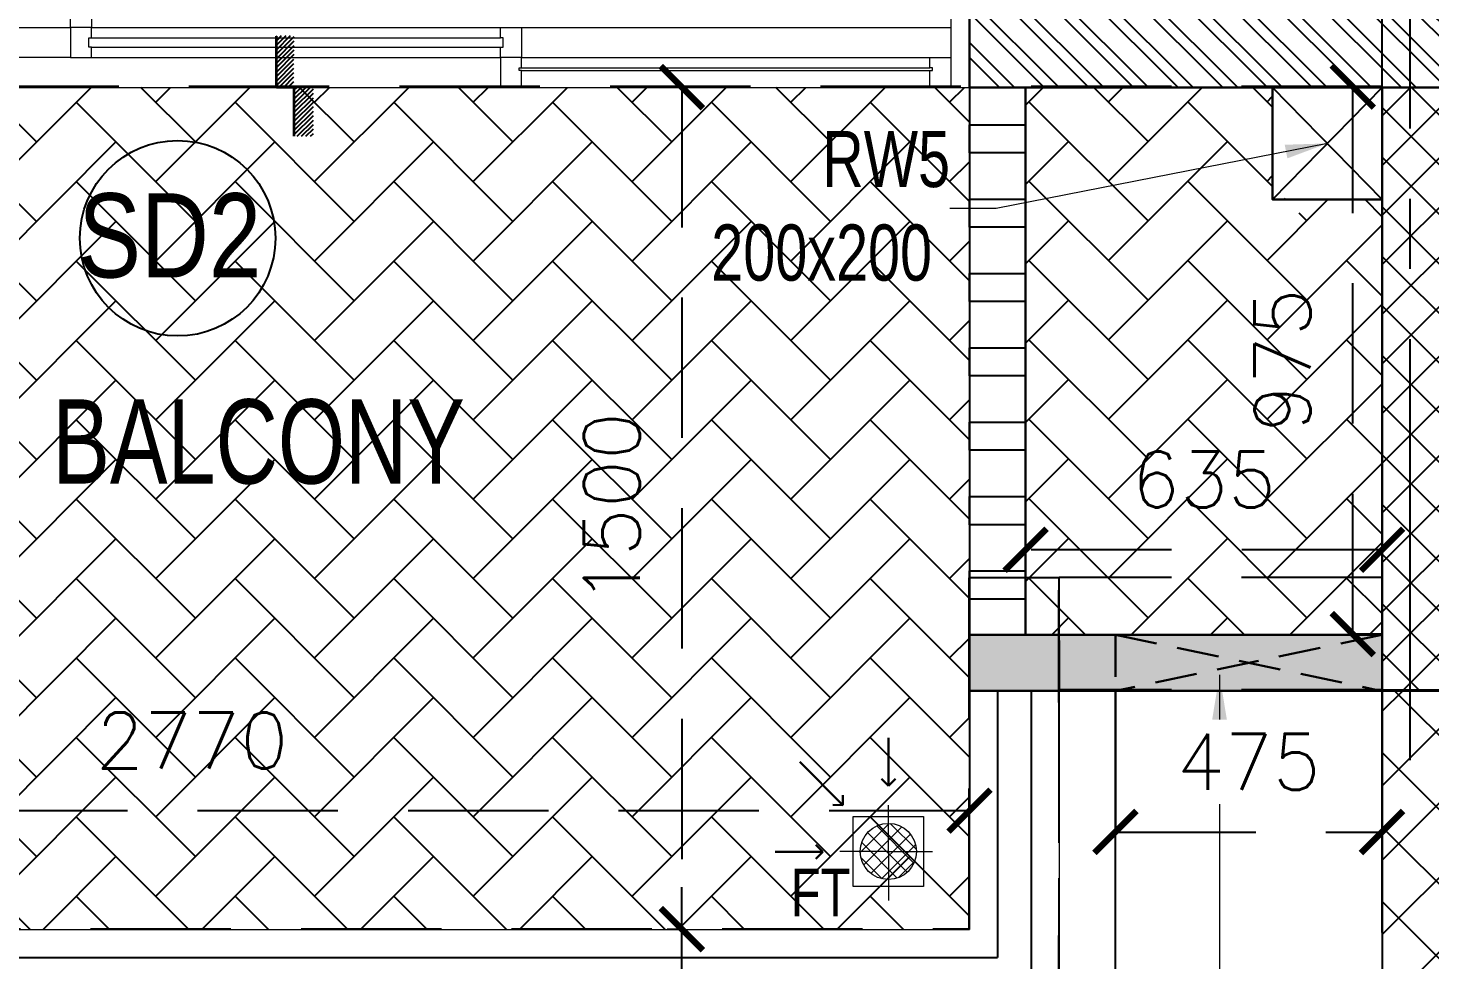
# Model space of a CAD drawing. Header units: millimetres. Extents: x 1167879 to 1231451, y -5731814 to -5645217.
# Drawn here: x 1207440 to 1209938, y -5729164 to -5727504 of the extents above; entities that cross this region are included whole.
import ezdxf
from ezdxf.enums import TextEntityAlignment as Align

# ---------------------------------------------------------------- set-up
doc = ezdxf.new("R2010")
doc.units = ezdxf.units.MM
doc.header["$LTSCALE"] = 1000
doc.header["$MEASUREMENT"] = 0
for name, pattern in [('2BHK-A - FRONT$0$AUDIT_D_120904163729-0', [0]), ('2BHK-A - FRONT$0$HIDDEN', [0.375, 0.25, -0.125]), ('AUDIT_D_120904163729-0', [0]), ('T8(T9 IS SIMILAR) - DIMENSION & TEXTING$0$AUDIT_D_120904163729-0', [0]), ('T8(T9 IS SIMILAR) - DIMENSION & TEXTING$0$HIDDEN', [0.375, 0.25, -0.125]), ('T8(T9 IS SIMILAR) - TYPICAL FLOOR ELEVATION$0$AUDIT_D_120904163729-0', [0]), ('T8(T9 IS SIMILAR)$0$$0$HIDDEN', [0.375, 0.25, -0.125]), ('T8(T9 IS SIMILAR)$0$HIDDEN', [0.375, 0.25, -0.125]), ('T8_REFUGE COLUMNS$0$CENTER2', [1.125, 0.75, -0.125, 0.125, -0.125])]:
    doc.linetypes.add(name, pattern=pattern)
doc.layers.get('0').update_dxf_attribs({"linetype": 'AUDIT_D_120904163729-0'})
for name, color, linetype, lineweight in [('2BHK-A - FRONT$0$$0$a-TOI-fixtures', 251, 'Continuous', 0), ('2BHK-A - FRONT$0$a-TOI-fixtures', 251, 'Continuous', 0), ('2BHK-A - FRONT$0$A-WALL- 160', 6, 'Continuous', 30), ('2BHK-A - FRONT$0$Ele', 8, 'Continuous', 15), ('2BHK-A - FRONT$0$Window', 4, 'Continuous', 20), ('T8(T9 IS SIMILAR) - DIMENSION & TEXTING$0$a-Text', 4, 'Continuous', 0), ('T8(T9 IS SIMILAR) - DIMENSION & TEXTING$0$R0-18-10-2014-T1-1st Podium Floor Plan$0$Text', 2, 'Continuous', 0), ('T8(T9 IS SIMILAR)$0$D&W', 8, 'Continuous', 25)]:
    doc.layers.add(name, color=color, linetype=linetype, lineweight=lineweight)
for name, color, linetype in [('2BHK-A - FRONT$0$A-DECK SUNK 125', 8, 'Continuous'), ('2BHK-A - FRONT$0$A-Elev Feature-Chajja', 13, 'Continuous'), ('2BHK-A - FRONT$0$A-HATCH -160', 251, '2BHK-A - FRONT$0$AUDIT_D_120904163729-0'), ('2BHK-A - FRONT$0$a-tile drop', 3, 'Continuous'), ('2BHK-A - FRONT$0$APT PLANS-typ$0$TILEDROP', 3, 'Continuous'), ('2BHK-A - FRONT$0$CUT-OUT', 49, 'Continuous'), ('2BHK-A - FRONT$0$ELE 1', 1, 'Continuous'), ('T8(T9 IS SIMILAR) - DIMENSION & TEXTING$0$A-DIMENSIONS', 2, 'T8(T9 IS SIMILAR) - DIMENSION & TEXTING$0$HIDDEN'), ('T8(T9 IS SIMILAR) - DIMENSION & TEXTING$0$A-RWS NOS.', 1, 'T8(T9 IS SIMILAR) - DIMENSION & TEXTING$0$AUDIT_D_120904163729-0'), ('T8(T9 IS SIMILAR) - DIMENSION & TEXTING$0$a-window-no', 125, 'Continuous'), ('T8(T9 IS SIMILAR) - TYPICAL FLOOR ELEVATION$0$A-WALL HATCH', 252, 'T8(T9 IS SIMILAR) - TYPICAL FLOOR ELEVATION$0$AUDIT_D_120904163729-0'), ('T8(T9 IS SIMILAR) - TYPICAL FLOOR ELEVATION$0$A-WALL-FEATURES', 6, 'T8(T9 IS SIMILAR) - TYPICAL FLOOR ELEVATION$0$AUDIT_D_120904163729-0'), ('T8(T9 IS SIMILAR)$0$$6$a-beam 2', 50, 'Continuous'), ('T8(T9 IS SIMILAR)$0$S-BEAM', 20, 'T8(T9 IS SIMILAR)$0$$0$HIDDEN'), ('T8_REFUGE COLUMNS$0$A-CENTERLINE', 193, 'T8_REFUGE COLUMNS$0$CENTER2'), ('T8_TYPICAL COLUMNS$0$A-RCC COLS', 3, 'Continuous')]:
    doc.layers.add(name, color=color, linetype=linetype)
doc.styles.add('2BHK-A - FRONT$0$Romans 1', font='romans.shx', dxfattribs={"height": 100})
doc.styles.add('T8(T9 IS SIMILAR) - DIMENSION & TEXTING$0$ARIAL ARROW', font='swisscl.ttf')
doc.styles.add('T8(T9 IS SIMILAR) - DIMENSION & TEXTING$0$LODHA STANDERD', font='sanss___.ttf')
doc.styles.add('T8(T9 IS SIMILAR) - DIMENSION & TEXTING$0$Romans 1', font='romans.shx', dxfattribs={"height": 100})
doc.styles.add('T8(T9 IS SIMILAR) - DIMENSION & TEXTING$0$Tahoma', font='tahoma.ttf')
doc.dimstyles.new('2BHK-A - FRONT$0$ALPINE S', dxfattribs={"dimscale": 0, "dimtxt": 100, "dimasz": 75, "dimexe": 0, "dimexo": 0, "dimgap": 75, "dimtad": 1, "dimdec": 0, "dimzin": 0, "dimdsep": 46, "dimtxsty": '2BHK-A - FRONT$0$Romans 1', "dimblk": '2BHK-A - FRONT$0$_ArchTick', "dimcen": 0.09, "dimclrd": 256, "dimclre": 256, "dimclrt": 7, "dimadec": 0, "dimazin": 0, "dimtfac": 1, "dimtdec": 0, "dimtofl": 0, "dimtmove": 1, "dimatfit": 0, "dimldrblk": '2BHK-A - FRONT$0$_Open90', "dimfxl": 1, "dimtolj": 1, "dimtzin": 0, "dimarcsym": 0})
doc.dimstyles.new('T8(T9 IS SIMILAR) - DIMENSION & TEXTING$0$ALPINE S', dxfattribs={"dimscale": 0, "dimtxt": 100, "dimasz": 75, "dimexe": 0, "dimexo": 0, "dimgap": 75, "dimtad": 1, "dimdec": 0, "dimzin": 0, "dimdsep": 46, "dimtxsty": 'T8(T9 IS SIMILAR) - DIMENSION & TEXTING$0$Romans 1', "dimblk": 'T8(T9 IS SIMILAR) - DIMENSION & TEXTING$0$_ArchTick', "dimcen": 0.09, "dimclrd": 256, "dimclre": 256, "dimclrt": 7, "dimadec": 0, "dimazin": 0, "dimtfac": 1, "dimtdec": 0, "dimtofl": 0, "dimtmove": 1, "dimatfit": 0, "dimldrblk": 'T8(T9 IS SIMILAR) - DIMENSION & TEXTING$0$_Open90', "dimfxl": 1, "dimtolj": 1, "dimtzin": 0, "dimarcsym": 0})
doc.dimstyles.new('T8(T9 IS SIMILAR) - DIMENSION & TEXTING$0$SAMATA STD', dxfattribs={"dimtxt": 100, "dimasz": 50, "dimexe": 50, "dimexo": 50, "dimgap": 10, "dimtad": 0, "dimdec": 0, "dimrnd": 5, "dimzin": 0, "dimdsep": 46, "dimtxsty": 'T8(T9 IS SIMILAR) - DIMENSION & TEXTING$0$Tahoma', "dimblk": 'T8(T9 IS SIMILAR) - DIMENSION & TEXTING$0$_Origin2', "dimcen": -50, "dimdle": 50, "dimclrd": 7, "dimclre": 7, "dimclrt": 7, "dimadec": 0, "dimazin": 0, "dimtfac": 1, "dimtdec": 0, "dimtmove": 1, "dimatfit": 3, "dimfxl": 150, "dimtfill": 1, "dimtolj": 1, "dimtzin": 0, "dimlwd": -1, "dimlwe": -1, "dimarcsym": 0})

# ---------------------------------------------------------------- blocks, each defined once
blk = doc.blocks.new('T8(T9 IS SIMILAR) - DIMENSION & TEXTING$0$WINDOW TAG')
at = {"layer": 'T8(T9 IS SIMILAR) - DIMENSION & TEXTING$0$a-window-no'}
blk.add_circle((0, 0), 174.1, dxfattribs=at)
at = {"layer": 'T8(T9 IS SIMILAR) - DIMENSION & TEXTING$0$a-window-no', "style": 'T8(T9 IS SIMILAR) - DIMENSION & TEXTING$0$LODHA STANDERD'}
blk.add_attdef('WINDOW', text='', height=150, dxfattribs=at).set_placement((11.3, 2.8), align=Align.MIDDLE_CENTER)
blk = doc.blocks.new('T8(T9 IS SIMILAR) - DIMENSION & TEXTING$0$_ArchTick')
at = {"color": 0, "linetype": 'ByBlock', "const_width": 0.15}
blk.add_lwpolyline([(-0.5, -0.5), (0.5, 0.5)], dxfattribs=at)
blk = doc.blocks.new('*D476')
at = {"layer": 'T8(T9 IS SIMILAR) - DIMENSION & TEXTING$0$A-DIMENSIONS', "linetype": 'T8(T9 IS SIMILAR) - DIMENSION & TEXTING$0$HIDDEN', "lineweight": -2, "transparency": 16777216}
for p, q in [((1209217.3, -5728524), (1209217.3, -5728433.7)), ((1209852.3, -5728524), (1209852.3, -5728433.7))]:
    blk.add_line(p, q, dxfattribs=at)
at = {"layer": 'T8(T9 IS SIMILAR) - DIMENSION & TEXTING$0$A-DIMENSIONS', "lineweight": -2, "transparency": 16777216}
blk.add_line((1209852.3, -5728433.7), (1209217.3, -5728433.7), dxfattribs=at)
at = {"layer": 'T8(T9 IS SIMILAR) - DIMENSION & TEXTING$0$A-DIMENSIONS', "linetype": 'ByBlock', "lineweight": -2, "transparency": 16777216, "xscale": 75, "yscale": 75, "zscale": 75, "rotation": 180}
blk.add_blockref('T8(T9 IS SIMILAR) - DIMENSION & TEXTING$0$_ArchTick', (1209217.3, -5728433.7), dxfattribs=at)
at = {"layer": 'T8(T9 IS SIMILAR) - DIMENSION & TEXTING$0$A-DIMENSIONS', "linetype": 'ByBlock', "lineweight": -2, "transparency": 16777216, "xscale": 75, "yscale": 75, "zscale": 75}
blk.add_blockref('T8(T9 IS SIMILAR) - DIMENSION & TEXTING$0$_ArchTick', (1209852.3, -5728433.7), dxfattribs=at)
at = {"layer": 'T8(T9 IS SIMILAR) - DIMENSION & TEXTING$0$A-DIMENSIONS', "color": 7, "linetype": 'ByBlock', "transparency": 16777216, "insert": (1209534.8, -5728308.7), "char_height": 100, "attachment_point": 5, "style": 'T8(T9 IS SIMILAR) - DIMENSION & TEXTING$0$Romans 1'}
blk.add_mtext('\\A1;635', dxfattribs=at)
blk = doc.blocks.new('T8(T9 IS SIMILAR) - DIMENSION & TEXTING$0$_Open90')
at = {"color": 0, "linetype": 'ByBlock', "lineweight": -2}
for p, q in [((-0.5, 0.5), (0, 0)), ((0, 0), (-1, 0)), ((0, 0), (-0.5, -0.5))]:
    blk.add_line(p, q, dxfattribs=at)
blk = doc.blocks.new('*D477')
at = {"layer": 'T8(T9 IS SIMILAR) - DIMENSION & TEXTING$0$A-DIMENSIONS', "linetype": 'T8(T9 IS SIMILAR) - DIMENSION & TEXTING$0$HIDDEN', "lineweight": -2, "transparency": 16777216}
for p, q in [((1209852.3, -5727608.6), (1209800, -5727608.6)), ((1209852.3, -5728584), (1209800, -5728584))]:
    blk.add_line(p, q, dxfattribs=at)
at = {"layer": 'T8(T9 IS SIMILAR) - DIMENSION & TEXTING$0$A-DIMENSIONS', "lineweight": -2, "transparency": 16777216}
blk.add_line((1209800, -5728584), (1209800, -5727608.6), dxfattribs=at)
at = {"layer": 'T8(T9 IS SIMILAR) - DIMENSION & TEXTING$0$A-DIMENSIONS', "linetype": 'ByBlock', "lineweight": -2, "transparency": 16777216, "xscale": 75, "yscale": 75, "zscale": 75}
for p, rotation in [((1209800, -5727608.6), 90), ((1209800, -5728584), 270)]:
    blk.add_blockref('T8(T9 IS SIMILAR) - DIMENSION & TEXTING$0$_ArchTick', p, dxfattribs=dict(at, rotation=rotation))
at = {"layer": 'T8(T9 IS SIMILAR) - DIMENSION & TEXTING$0$A-DIMENSIONS', "color": 7, "linetype": 'ByBlock', "transparency": 16777216, "insert": (1209675, -5728096.3), "char_height": 100, "attachment_point": 5, "rotation": 90, "style": 'T8(T9 IS SIMILAR) - DIMENSION & TEXTING$0$Romans 1'}
blk.add_mtext('\\A1;975', dxfattribs=at)
blk = doc.blocks.new('*D478')
at = {"layer": 'T8(T9 IS SIMILAR) - DIMENSION & TEXTING$0$A-DIMENSIONS', "linetype": 'T8(T9 IS SIMILAR) - DIMENSION & TEXTING$0$HIDDEN', "lineweight": -2, "transparency": 16777216}
for p, q in [((1206347.3, -5728684), (1206347.3, -5728898.5)), ((1209117.3, -5728684), (1209117.3, -5728898.5))]:
    blk.add_line(p, q, dxfattribs=at)
at = {"layer": 'T8(T9 IS SIMILAR) - DIMENSION & TEXTING$0$A-DIMENSIONS', "lineweight": -2, "transparency": 16777216}
blk.add_line((1209117.3, -5728898.5), (1206347.3, -5728898.5), dxfattribs=at)
at = {"layer": 'T8(T9 IS SIMILAR) - DIMENSION & TEXTING$0$A-DIMENSIONS', "linetype": 'ByBlock', "lineweight": -2, "transparency": 16777216, "xscale": 75, "yscale": 75, "zscale": 75, "rotation": 180}
blk.add_blockref('T8(T9 IS SIMILAR) - DIMENSION & TEXTING$0$_ArchTick', (1206347.3, -5728898.5), dxfattribs=at)
at = {"layer": 'T8(T9 IS SIMILAR) - DIMENSION & TEXTING$0$A-DIMENSIONS', "linetype": 'ByBlock', "lineweight": -2, "transparency": 16777216, "xscale": 75, "yscale": 75, "zscale": 75}
blk.add_blockref('T8(T9 IS SIMILAR) - DIMENSION & TEXTING$0$_ArchTick', (1209117.3, -5728898.5), dxfattribs=at)
at = {"layer": 'T8(T9 IS SIMILAR) - DIMENSION & TEXTING$0$A-DIMENSIONS', "color": 7, "linetype": 'ByBlock', "transparency": 16777216, "insert": (1207732.3, -5728773.5), "char_height": 100, "attachment_point": 5, "style": 'T8(T9 IS SIMILAR) - DIMENSION & TEXTING$0$Romans 1'}
blk.add_mtext('\\A1;2770', dxfattribs=at)
blk = doc.blocks.new('*D479')
at = {"layer": 'T8(T9 IS SIMILAR) - DIMENSION & TEXTING$0$A-DIMENSIONS', "linetype": 'T8(T9 IS SIMILAR) - DIMENSION & TEXTING$0$HIDDEN', "lineweight": -2, "transparency": 16777216}
for p, q in [((1208578.5, -5727609.6), (1208605, -5727609.6)), ((1208578.5, -5729109.6), (1208605, -5729109.6))]:
    blk.add_line(p, q, dxfattribs=at)
at = {"layer": 'T8(T9 IS SIMILAR) - DIMENSION & TEXTING$0$A-DIMENSIONS', "lineweight": -2, "transparency": 16777216}
blk.add_line((1208605, -5727609.6), (1208605, -5729109.6), dxfattribs=at)
at = {"layer": 'T8(T9 IS SIMILAR) - DIMENSION & TEXTING$0$A-DIMENSIONS', "linetype": 'ByBlock', "lineweight": -2, "transparency": 16777216, "xscale": 75, "yscale": 75, "zscale": 75}
for p, rotation in [((1208605, -5727609.6), 90), ((1208605, -5729109.6), 270)]:
    blk.add_blockref('T8(T9 IS SIMILAR) - DIMENSION & TEXTING$0$_ArchTick', p, dxfattribs=dict(at, rotation=rotation))
at = {"layer": 'T8(T9 IS SIMILAR) - DIMENSION & TEXTING$0$A-DIMENSIONS', "color": 7, "linetype": 'ByBlock', "transparency": 16777216, "insert": (1208480, -5728359.6), "char_height": 100, "attachment_point": 5, "rotation": 90, "style": 'T8(T9 IS SIMILAR) - DIMENSION & TEXTING$0$Romans 1'}
blk.add_mtext('\\A1;1500', dxfattribs=at)
blk = doc.blocks.new('T8(T9 IS SIMILAR) - DIMENSION & TEXTING$0$_Origin2')
at = {"color": 0, "linetype": 'ByBlock', "lineweight": -2}
blk.add_line((-0.5, 0), (-1, 0), dxfattribs=at)
for radius in [0.5, 0.25]:
    blk.add_circle((0, 0), radius, dxfattribs=at)
blk = doc.blocks.new('*D273')
at = {"layer": 'T8(T9 IS SIMILAR) - DIMENSION & TEXTING$0$A-DIMENSIONS', "linetype": 'T8(T9 IS SIMILAR) - DIMENSION & TEXTING$0$HIDDEN', "lineweight": -2, "transparency": 16777216}
for p, q in [((1209377.3, -5728684), (1209377.3, -5728936.5)), ((1209852, -5728685.4), (1209852, -5728936.5))]:
    blk.add_line(p, q, dxfattribs=at)
at = {"layer": 'T8(T9 IS SIMILAR) - DIMENSION & TEXTING$0$A-DIMENSIONS', "lineweight": -2, "transparency": 16777216}
blk.add_line((1209377.3, -5728936.5), (1209852, -5728936.5), dxfattribs=at)
at = {"layer": 'T8(T9 IS SIMILAR) - DIMENSION & TEXTING$0$A-DIMENSIONS', "linetype": 'ByBlock', "lineweight": -2, "transparency": 16777216, "xscale": 75, "yscale": 75, "zscale": 75, "rotation": 180}
blk.add_blockref('T8(T9 IS SIMILAR) - DIMENSION & TEXTING$0$_ArchTick', (1209377.3, -5728936.5), dxfattribs=at)
at = {"layer": 'T8(T9 IS SIMILAR) - DIMENSION & TEXTING$0$A-DIMENSIONS', "linetype": 'ByBlock', "lineweight": -2, "transparency": 16777216, "xscale": 75, "yscale": 75, "zscale": 75}
blk.add_blockref('T8(T9 IS SIMILAR) - DIMENSION & TEXTING$0$_ArchTick', (1209852, -5728936.5), dxfattribs=at)
at = {"layer": 'T8(T9 IS SIMILAR) - DIMENSION & TEXTING$0$A-DIMENSIONS', "color": 7, "linetype": 'ByBlock', "transparency": 16777216, "insert": (1209614.6, -5728811.5), "char_height": 100, "attachment_point": 5, "style": 'T8(T9 IS SIMILAR) - DIMENSION & TEXTING$0$Romans 1', "bg_fill": 3, "box_fill_scale": 1.25, "bg_fill_color": 256, "bg_fill_true_color": 13158600, "bg_fill_transparency": 0}
blk.add_mtext('\\A1;475', dxfattribs=at)
blk = doc.blocks.new('*D204')
at = {"layer": 'T8(T9 IS SIMILAR) - DIMENSION & TEXTING$0$A-DIMENSIONS', "lineweight": -2, "transparency": 16777216}
for p, q in [((1208605, -5729109.6), (1208605, -5729034.6)), ((1208605, -5729269.7), (1208605, -5729109.6)), ((1208605, -5729189.6), (1208794.2, -5729308.5)), ((1208605, -5729269.7), (1208605, -5729344.7)), ((1208794.2, -5729308.5), (1208794.2, -5729701.4))]:
    blk.add_line(p, q, dxfattribs=at)
at = {"layer": 'T8(T9 IS SIMILAR) - DIMENSION & TEXTING$0$A-DIMENSIONS', "linetype": 'T8(T9 IS SIMILAR) - DIMENSION & TEXTING$0$HIDDEN', "lineweight": -2, "transparency": 16777216}
for p, q in [((1208578.5, -5729109.6), (1208605, -5729109.6)), ((1208578.5, -5729269.7), (1208605, -5729269.7))]:
    blk.add_line(p, q, dxfattribs=at)
at = {"layer": 'T8(T9 IS SIMILAR) - DIMENSION & TEXTING$0$A-DIMENSIONS', "linetype": 'ByBlock', "lineweight": -2, "transparency": 16777216, "xscale": 75, "yscale": 75, "zscale": 75}
for p, rotation in [((1208605, -5729109.6), 270), ((1208605, -5729269.7), 90)]:
    blk.add_blockref('T8(T9 IS SIMILAR) - DIMENSION & TEXTING$0$_ArchTick', p, dxfattribs=dict(at, rotation=rotation))
at = {"layer": 'T8(T9 IS SIMILAR) - DIMENSION & TEXTING$0$A-DIMENSIONS', "color": 7, "linetype": 'ByBlock', "transparency": 16777216, "insert": (1208669.2, -5729505), "char_height": 100, "attachment_point": 5, "rotation": 90, "style": 'T8(T9 IS SIMILAR) - DIMENSION & TEXTING$0$Romans 1'}
blk.add_mtext('\\A1;160', dxfattribs=at)
blk = doc.blocks.new('T8_REFUGE COLUMNS')
at = {"layer": 'T8_REFUGE COLUMNS$0$A-CENTERLINE'}
blk.add_line((1209902.1, -5728808.5), (1209902.1, -5698573.6), dxfattribs=at)
blk = doc.blocks.new('T8_TYPICAL COLUMNS')
at = {"layer": 'T8_TYPICAL COLUMNS$0$A-RCC COLS', "linetype": 'ByBlock'}
blk.add_blockref('T8_REFUGE COLUMNS', (0, 0), dxfattribs=at)
blk = doc.blocks.new('2BHK-A - FRONT$0$2400')
at = {"layer": '2BHK-A - FRONT$0$Window', "color": 1, "lineweight": 13}
for p, q in [((1151176.5, -5692111.9), (1148842.5, -5692111.9)), ((1149607.5, -5692111.9), (1148880, -5692111.9)), ((1149607.5, -5692165.3), (1148880, -5692165.3)), ((1150373.7, -5692165.3), (1149645, -5692165.3)), ((1150411.2, -5692165.3), (1151176.5, -5692165.3)), ((1149607.5, -5692218.6), (1148842.5, -5692218.6)), ((1150373.7, -5692218.6), (1149645, -5692218.6)), ((1151139, -5692218.6), (1150411.2, -5692218.6)), ((1150373.7, -5692271.9), (1148842.5, -5692271.9)), ((1151139, -5692271.9), (1150411.2, -5692271.9))]:
    blk.add_line(p, q, dxfattribs=at)
at = {"layer": '2BHK-A - FRONT$0$Window', "color": 5, "lineweight": 13}
for p, q in [((1149607.5, -5692142.2), (1148880, -5692142.2)), ((1149607.5, -5692146.7), (1148880, -5692146.7)), ((1150373.7, -5692183.8), (1149645, -5692183.8)), ((1150373.7, -5692200), (1149645, -5692200)), ((1151139, -5692237.2), (1150411.2, -5692237.2)), ((1151139, -5692253.3), (1150411.2, -5692253.3))]:
    blk.add_line(p, q, dxfattribs=at)
at = {"layer": '2BHK-A - FRONT$0$Window', "color": 4, "lineweight": 13}
for points in [[(1148842.5, -5692111.9), (1148809.5, -5692111.9), (1148809.5, -5692271.9), (1148842.5, -5692271.9)], [(1148880, -5692146.7), (1148880, -5692165.3), (1148842.5, -5692165.3), (1148842.5, -5692111.9), (1148880, -5692111.9), (1148880, -5692142.2), (1148875.5, -5692142.2), (1148875.5, -5692146.7)], [(1149607.5, -5692146.7), (1149607.5, -5692165.3), (1149645, -5692165.3), (1149645, -5692111.9), (1149607.5, -5692111.9), (1149607.5, -5692142.2), (1149612, -5692142.2), (1149612, -5692146.7)], [(1151209.5, -5692111.9), (1151176.5, -5692111.9), (1151176.5, -5692271.9), (1151209.5, -5692271.9)], [(1149645, -5692200), (1149645, -5692218.6), (1149607.5, -5692218.6), (1149607.5, -5692165.3), (1149645, -5692165.3), (1149645, -5692183.8), (1149640.5, -5692183.8), (1149640.5, -5692200)], [(1150373.7, -5692200), (1150373.7, -5692218.6), (1150411.2, -5692218.6), (1150411.2, -5692165.3), (1150373.7, -5692165.3), (1150373.7, -5692183.8), (1150378.2, -5692183.8), (1150378.2, -5692200)], [(1150411.2, -5692253.3), (1150411.2, -5692271.9), (1150373.7, -5692271.9), (1150373.7, -5692218.6), (1150411.2, -5692218.6), (1150411.2, -5692237.2), (1150406.7, -5692237.2), (1150406.7, -5692253.3)], [(1151139, -5692253.3), (1151139, -5692271.9), (1151176.5, -5692271.9), (1151176.5, -5692218.6), (1151139, -5692218.6), (1151139, -5692237.2), (1151143.5, -5692237.2), (1151143.5, -5692253.3)]]:
    blk.add_lwpolyline(points, close=True, dxfattribs=at)
blk = doc.blocks.new('2BHK-A - FRONT$0$TILE DROP -x')
at = {"layer": '2BHK-A - FRONT$0$APT PLANS-typ$0$TILEDROP'}
h = blk.add_hatch(dxfattribs=at)
h.set_pattern_fill('ACET-2D-ANSI31', color=8, scale=90, angle=90, style=0)
h.set_pattern_definition([(135, (-851695.914, 5365039.183), (-7.954951288, -7.954951288), [])])
h.paths.add_polyline_path([(-58323.9, -19205.9), (-58323.9, -19023.7), (-58261.5, -19023.7), (-58261.5, -19205.9)])
edge = h.paths.add_edge_path()
edge.add_line((-58323.9, -19381.2), (-58393.7, -19381.2))
edge.add_line((-58323.9, -19205.9), (-58323.9, -19381.2))
edge.add_line((-58393.1, -19205.9), (-58323.9, -19205.9))
edge.add_line((-58393.1, -19381.2), (-58393.1, -19205.9))
at = {"layer": '2BHK-A - FRONT$0$APT PLANS-typ$0$TILEDROP', "color": 1}
blk.add_line((-58153.9, -19205.9), (-58434, -19205.9), dxfattribs=at)
at = {"layer": '2BHK-A - FRONT$0$APT PLANS-typ$0$TILEDROP', "color": 20, "const_width": 10}
for points in [[(-58261.5, -19205.9), (-58261.5, -19023.7)], [(-58323.9, -19381.2), (-58323.9, -19205.9)], [(-58323.9, -19205.9), (-58261.5, -19205.9)]]:
    blk.add_lwpolyline(points, dxfattribs=at)
blk = doc.blocks.new('2BHK-A - FRONT$0$_ArchTick')
at = {"color": 0, "linetype": 'ByBlock', "const_width": 0.15}
blk.add_lwpolyline([(-0.5, -0.5), (0.5, 0.5)], dxfattribs=at)
blk = doc.blocks.new('2BHK-A - FRONT$0$_Open90')
at = {"color": 0, "linetype": 'ByBlock', "lineweight": -2}
for p, q in [((0, 0), (-1, 0)), ((-0.5, 0.5), (0, 0)), ((0, 0), (-0.5, -0.5))]:
    blk.add_line(p, q, dxfattribs=at)
blk = doc.blocks.new('T8(T9 IS SIMILAR) - TYPICAL FLOOR ELEVATION')
at = {"layer": 'T8(T9 IS SIMILAR) - TYPICAL FLOOR ELEVATION$0$A-WALL HATCH', "linetype": 'ByBlock'}
h = blk.add_hatch(dxfattribs=at)
h.set_pattern_fill('ANSI37', color=256, scale=750)
h.set_pattern_definition([(45, (-0.1, -0.21), (-66.2912607, 66.2912607), []), (135, (-0.1, -0.21), (-66.2912607, -66.2912607), [])])
h.paths.add_polyline_path([(1186632.3, -5709913.9), (1186432.3, -5709913.9), (1186432.3, -5708154.2), (1186632.3, -5708154.2)])
h.paths.add_polyline_path([(1190032.3, -5708154), (1190232.6, -5708154), (1190232.6, -5709913.7), (1190032.3, -5709913.7)])
h.paths.add_polyline_path([(1202792.3, -5700405.8), (1202592.3, -5700405.8), (1202592.3, -5701090.3), (1202792.3, -5701090.3)])
h.paths.add_polyline_path([(1209952.2, -5700405.8), (1209752.2, -5700405.8), (1209752.2, -5701092), (1209952.2, -5701092)])
h.paths.add_polyline_path([(1222512.1, -5708154), (1222311.7, -5708154), (1222311.7, -5709913.7), (1222512.1, -5709913.7)])
h.paths.add_polyline_path([(1225912.1, -5709913.9), (1226112.1, -5709913.9), (1226112.1, -5708154.2), (1225912.1, -5708154.2)])
h.paths.add_polyline_path([(1209852.3, -5729369.1), (1210052.3, -5729369.1), (1210052.3, -5728684.2), (1209852.3, -5728684.2)])
h.paths.add_polyline_path([(1202692.1, -5729369.1), (1202492, -5729369.1), (1202492, -5728684.2), (1202692.1, -5728684.2)])
at = {"layer": 'T8(T9 IS SIMILAR) - TYPICAL FLOOR ELEVATION$0$A-WALL-FEATURES', "linetype": 'ByBlock'}
blk.add_lwpolyline([(1203167.3, -5728684), (1203167.3, -5729369.6), (1209377.3, -5729369.6), (1209377.3, -5728684)], dxfattribs=at)
blk.add_lwpolyline([(1209852.4, -5729368.9), (1210052.4, -5729368.9), (1210052.4, -5728684), (1209852.4, -5728684)], close=True, dxfattribs=at)
blk = doc.blocks.new('T8(T9 IS SIMILAR) - DIMENSION & TEXTING')
at = {"layer": 'T8(T9 IS SIMILAR) - DIMENSION & TEXTING$0$a-window-no'}
ref = blk.add_blockref('T8(T9 IS SIMILAR) - DIMENSION & TEXTING$0$WINDOW TAG', (1207706.7, -5727878.8), dxfattribs=at)
ref.add_attrib('WINDOW', 'SD2', dxfattribs={"height": 150, "style": 'T8(T9 IS SIMILAR) - DIMENSION & TEXTING$0$LODHA STANDERD', "width": 0.8}).set_placement((1207692.6, -5727873.7), align=Align.MIDDLE_CENTER)
at = {"layer": 'T8(T9 IS SIMILAR) - DIMENSION & TEXTING$0$A-RWS NOS.', "linetype": 'ByBlock', "insert": (1205568.3, -5727687.6), "char_height": 100, "width": 3499.366, "attachment_point": 1, "style": 'T8(T9 IS SIMILAR) - DIMENSION & TEXTING$0$ARIAL ARROW'}
blk.add_mtext('\\pi3286.65254;RW5\\P\\pi3089.01165;200x200', dxfattribs=at)
at = {"layer": 'T8(T9 IS SIMILAR) - DIMENSION & TEXTING$0$a-Text', "style": 'T8(T9 IS SIMILAR) - DIMENSION & TEXTING$0$ARIAL ARROW'}
blk.add_text('BALCONY', height=150, dxfattribs=at).set_placement((1207483.6, -5728315.8))
at = {"layer": 'T8(T9 IS SIMILAR) - DIMENSION & TEXTING$0$R0-18-10-2014-T1-1st Podium Floor Plan$0$Text', "linetype": 'ByBlock', "style": 'T8(T9 IS SIMILAR) - DIMENSION & TEXTING$0$ARIAL ARROW'}
blk.add_text('FT', height=85, dxfattribs=at).set_placement((1208798.9, -5729086.7))
at = {"layer": 'T8(T9 IS SIMILAR) - DIMENSION & TEXTING$0$A-DIMENSIONS', "linetype": 'ByBlock'}
for base, p1, p2, angle, picture, middle in [((1208605, -5729109.6), (1208578.5, -5727609.6), (1208578.5, -5729109.6), 90, '*D479', (1208480, -5728359.6)), ((1209800, -5727608.6), (1209852.3, -5728584), (1209852.3, -5727608.6), 90, '*D477', (1209675, -5728096.3)), ((1209217.3, -5728433.7), (1209852.3, -5728524), (1209217.3, -5728524), 180, '*D476', (1209534.8, -5728308.7)), ((1206347.3, -5728898.5), (1209117.3, -5728684), (1206347.3, -5728684), 180, '*D478', (1207732.3, -5728773.5))]:
    dim = blk.add_linear_dim(base=base, p1=p1, p2=p2, angle=angle, dimstyle='T8(T9 IS SIMILAR) - DIMENSION & TEXTING$0$ALPINE S', override={"dimscale": 1, "dimfxl": 5, "dimarcsym": 1}, dxfattribs=at)
    dim.commit()
    dim.dimension.update_dxf_attribs({"geometry": picture, "text_midpoint": middle})
dim = blk.add_linear_dim(base=(1208605, -5729109.6), p1=(1208578.5, -5729269.7, -0.6), p2=(1208578.5, -5729109.6), angle=270, dimstyle='T8(T9 IS SIMILAR) - DIMENSION & TEXTING$0$ALPINE S', override={"dimscale": 1, "dimfxl": 5, "dimarcsym": 1}, dxfattribs=at)
dim.commit()
dim.dimension.update_dxf_attribs({"geometry": '*D204', "text_midpoint": (1208794.2, -5729383.5), "dimtype": 128})
at = {"layer": 'T8(T9 IS SIMILAR) - DIMENSION & TEXTING$0$R0-18-10-2014-T1-1st Podium Floor Plan$0$Text'}
for points, override in [([(1209754.8, -5727709.9), (1209164.7, -5727825.5), (1209082, -5727825.5)], {"dimasz": 75, "dimclrd": 2, "dimfxlon": 1, "dimarcsym": 1}), ([(1209562.7, -5728656.6), (1209562.7, -5728955.9), (1209562.7, -5729437.7)], {"dimscale": 1, "dimasz": 100, "dimclrd": 2, "dimfxlon": 1, "dimarcsym": 1})]:
    blk.add_leader(points, dimstyle='T8(T9 IS SIMILAR) - DIMENSION & TEXTING$0$SAMATA STD', override=override, dxfattribs=at)
at = {"layer": 'T8(T9 IS SIMILAR) - DIMENSION & TEXTING$0$A-DIMENSIONS', "linetype": 'ByBlock'}
dim = blk.add_linear_dim(base=(1209852, -5728936.5), p1=(1209377.3, -5728684), p2=(1209852, -5728685.4), dimstyle='T8(T9 IS SIMILAR) - DIMENSION & TEXTING$0$ALPINE S', override={"dimscale": 1, "dimfxl": 5, "dimtfill": 1, "dimarcsym": 1}, dxfattribs=at)
dim.commit()
dim.dimension.update_dxf_attribs({"geometry": '*D273', "text_midpoint": (1209614.6, -5728811.5)})
blk = doc.blocks.new('2BHK-A - FRONT$0$A$C1DA736AB')
at = {"layer": '2BHK-A - FRONT$0$a-TOI-fixtures', "linetype": 'ByBlock'}
for points in [[(117, 0.4, 0), (202.3, 0.4, 0)], [(81.7, -82.8, 0), (158.2, -159.9, 0)], [(0.4, -117, 0), (0.4, -202.3, 0)]]:
    blk.add_leader(points, dimstyle='2BHK-A - FRONT$0$ALPINE S', override={"dimscale": 1, "dimasz": 25, "dimtad": 0, "dimfxl": 5, "dimtfill": 1, "dimarcsym": 1}, dxfattribs=at)
blk = doc.blocks.new('2BHK-A - FRONT$0$$0$Type-A-First Floor Plan-bottom-up$0$FLOOR TRAP-flat-6')
at = {"layer": '2BHK-A - FRONT$0$$0$a-TOI-fixtures'}
h = blk.add_hatch(dxfattribs=at)
h.set_pattern_fill('ACET-2D-_USER', color=256, scale=20, angle=45, style=0, double=1, pattern_type=0)
h.set_pattern_definition([(45, (-789896.981, 5385770.066), (-14.142135624, 14.142135624), []), (135, (-789896.981, 5385770.066), (-14.142135624, -14.142135624), [])])
edge = h.paths.add_edge_path()
edge.add_arc((150, 150), 50, 0, 360)
for q in [(150, 228.6), (67.6, 150), (237.4, 150), (150, 63.6)]:
    blk.add_line((150, 150), q, dxfattribs=at)
blk.add_lwpolyline([(87.5, 212.5), (212.5, 212.5), (212.5, 87.5), (87.5, 87.5)], close=True, dxfattribs=at)
blk.add_circle((150, 150), 50, dxfattribs=at)
at = {"layer": '2BHK-A - FRONT$0$A-WALL- 160', "linetype": 'ByBlock', "rotation": 270}
blk.add_blockref('2BHK-A - FRONT$0$A$C1DA736AB', (150, 150.4), dxfattribs=at)
blk = doc.blocks.new('2BHK-A - FRONT')
at = {"layer": '2BHK-A - FRONT$0$A-DECK SUNK 125'}
h = blk.add_hatch(dxfattribs=at)
h.set_pattern_fill('AR-HBONE', color=256, scale=25)
edge = h.paths.add_edge_path(flags=16)
edge.add_arc((1148349.5, -5727809.6), 24, 180, 540, ccw=False)
h.paths.add_polyline_path([(1148199.5, -5728584.6), (1148834.5, -5728584.6), (1148834.5, -5727609.6), (1148394.5, -5727609.6), (1148394.5, -5727809.6), (1148199.5, -5727809.6)])
h = blk.add_hatch(dxfattribs=at)
h.set_pattern_fill('AR-HBONE', color=256, scale=25)
h.set_pattern_definition([(45, (0, -0.98), (1e-14, 141.4213562), [300, -100]), (135, (70.71, 69.74), (1e-14, 141.4213562), [300, -100])])
h.paths.add_polyline_path([(1148934.5, -5727609.6), (1151704.5, -5727609.6), (1151704.5, -5729109.6), (1148934.5, -5729109.6)])
at = {"layer": '2BHK-A - FRONT$0$A-HATCH -160', "linetype": 'ByBlock'}
h = blk.add_hatch(dxfattribs=at)
h.set_pattern_fill('ZIGZAG', color=256, scale=250)
h.set_pattern_definition([(0, (0, 0), (31.25, 31.25), [31.25, -31.25]), (90, (31.25, 0), (-31.25, 31.25), [31.25, -31.25])])
h.paths.add_polyline_path([(1142149.5, -5723474.6), (1143849.6, -5723474.6), (1143849.6, -5723374.6), (1142149.5, -5723374.6)])
h.paths.add_polyline_path([(1144889.5, -5724474.6), (1144889.5, -5724574.6), (1147099.5, -5724574.6), (1147099.5, -5724474.6), (1145949.5, -5724474.2), (1145949.5, -5724374.2), (1145849.5, -5724374.2), (1145849.5, -5724474.6)])
h.paths.add_polyline_path([(1145949.5, -5723374.2), (1146849.2, -5723374.2), (1146849.2, -5723474.2), (1145949.5, -5723474.2)])
h.paths.add_polyline_path([(1147599.2, -5723474.2), (1148199.2, -5723474.2), (1148199.2, -5723374.2), (1147599.2, -5723374.2)])
h.paths.add_polyline_path([(1150399.5, -5721024.5), (1150499.5, -5721024.5), (1150499.5, -5721774.2), (1150399.5, -5721774.2)])
h.paths.add_polyline_path([(1150399.5, -5720124.5), (1150499.5, -5720124.5), (1150499.5, -5719224.6), (1150399.5, -5719224.6)])
h.paths.add_polyline_path([(1145549.4, -5721674.6), (1145649.4, -5721674.6), (1145649.4, -5721174.6), (1145649.4, -5721174.6), (1145649.4, -5721073.7), (1145549.4, -5721073.9)])
h.paths.add_polyline_path([(1148199.5, -5728684.2), (1148934.5, -5728684.2), (1148934.5, -5728584.2), (1148199.5, -5728584.2)])
h.paths.add_polyline_path([(1148449.5, -5721774.6), (1148849.5, -5721774.6), (1148849.5, -5721674.6), (1148449.5, -5721674.6)])
h.paths.add_polyline_path([(1150149.5, -5721674.6), (1150399.5, -5721674.6), (1150399.5, -5721774.6), (1150149.5, -5721774.6)])
h = blk.add_hatch(dxfattribs=at)
h.set_pattern_fill('ANSI32', color=256, scale=150)
h.set_pattern_definition([(45, (0, -0.55), (-39.77475644, 39.77475644), []), (45, (26.517, -0.55), (-39.77475644, 39.77475644), [])])
h.paths.add_polyline_path([(1145269.9, -5728524.2), (1145269.9, -5728684.2), (1144639.8, -5728684.2), (1144639.8, -5726829.5), (1144799.8, -5726829.5), (1144799.8, -5728524.2)])
h.paths.add_polyline_path([(1148934.5, -5727449.8), (1148934.5, -5727609.8), (1147999.5, -5727609.8), (1147999.5, -5727009.5), (1148159.5, -5727009.5), (1148159.5, -5727449.8)])
h.paths.add_polyline_path([(1147999.5, -5728684.2), (1147999.5, -5728524.2), (1147369.9, -5728524.2), (1147369.9, -5728684.2)])
edge = h.paths.add_edge_path()
edge.add_line((1151334.5, -5727449.8), (1151779.5, -5727449.8))
edge.add_line((1151779.5, -5727449.8), (1151779.5, -5727609.8))
edge.add_line((1151704.5, -5727609.8), (1151334.5, -5727609.8))
edge.add_line((1151334.5, -5727609.8), (1151334.5, -5727449.8))
h.paths.add_polyline_path([(1146264.5, -5719573.8), (1146424.5, -5719573.8), (1146424.5, -5719224.6), (1146264.5, -5719224.6)])
h.paths.add_polyline_path([(1145549.4, -5721834.4), (1145788.9, -5721834.4), (1145790, -5721674.6), (1145549.4, -5721674.6)])
h.paths.add_polyline_path([(1145949.5, -5721924.2), (1145949.5, -5722524.6), (1145789.5, -5722524.6), (1145789.5, -5721924.2)])
h.paths.add_polyline_path([(1144599.5, -5721924.6), (1144759.5, -5721924.6), (1144762, -5722524.6), (1144602, -5722524.6)])
h.paths.add_polyline_path([(1144599.5, -5723474.6), (1144599.5, -5723174.6), (1144759.5, -5723174.6), (1144759.5, -5723314.6), (1145789.5, -5723314.6), (1145789.5, -5723174.6), (1145949.5, -5723174.6), (1145949.5, -5723474.2)])
h = blk.add_hatch(dxfattribs=at)
h.set_pattern_fill('ANSI37', color=256, scale=500)
h.paths.add_polyline_path([(1141249.5, -5727584.8), (1141049.5, -5727584.8), (1141049.5, -5726519.5), (1141249.5, -5726519.5)])
h.paths.add_polyline_path([(1141249.5, -5723474.2), (1141899.2, -5723474.2), (1141899.2, -5723274.2), (1141249.5, -5723274.2)])
h.paths.add_polyline_path([(1147999.5, -5728684.2), (1148199.5, -5728684.2), (1148199.5, -5727609.8), (1147999.5, -5727609.8)])
at = {"layer": '2BHK-A - FRONT$0$A-Elev Feature-Chajja', "color": 4}
for points in [[(1148834.5, -5727676.3), (1148834.5, -5727726.3), (1148934.5, -5727726.3), (1148934.5, -5727676.3)], [(1148834.5, -5727808.7), (1148834.5, -5727858.7), (1148934.5, -5727858.7), (1148934.5, -5727808.7)], [(1148834.5, -5727941), (1148834.5, -5727991), (1148934.5, -5727991), (1148934.5, -5727941)], [(1148834.5, -5728073.4), (1148834.5, -5728123.4), (1148934.5, -5728123.4), (1148934.5, -5728073.4)], [(1148834.5, -5728205.8), (1148834.5, -5728255.8), (1148934.5, -5728255.8), (1148934.5, -5728205.8)], [(1148834.5, -5728338.7), (1148834.5, -5728388.7), (1148934.5, -5728388.7), (1148934.5, -5728338.7)], [(1148834.5, -5728471.1), (1148834.5, -5728521.1), (1148934.5, -5728521.1), (1148934.5, -5728471.1)]]:
    blk.add_lwpolyline(points, close=True, dxfattribs=at)
at = {"layer": '2BHK-A - FRONT$0$A-WALL- 160', "linetype": 'ByBlock'}
for p, q in [((1148934.5, -5727449.6), (1148934.5, -5727609.6)), ((1147999.5, -5727609.6), (1148934.5, -5727609.6)), ((1148199.5, -5728684.6), (1148199.5, -5727609.6)), ((1147369.9, -5728684.6), (1148199.5, -5728684.6))]:
    blk.add_line(p, q, dxfattribs=at)
at = {"layer": '2BHK-A - FRONT$0$A-WALL- 160', "color": 5, "linetype": '2BHK-A - FRONT$0$HIDDEN', "ltscale": 0.3}
for p, q in [((1148199.7, -5728585), (1148674.5, -5728684.6)), ((1148674.5, -5728584.6), (1148199.8, -5728685))]:
    blk.add_line(p, q, dxfattribs=at)
at = {"layer": '2BHK-A - FRONT$0$A-WALL- 160', "linetype": 'ByBlock'}
blk.add_lwpolyline([(1148199.5, -5728684.6), (1148934.5, -5728684.6), (1148934.5, -5728584.6), (1148199.5, -5728584.6)], dxfattribs=at)
at = {"layer": '2BHK-A - FRONT$0$A-WALL- 160', "color": 5, "linetype": '2BHK-A - FRONT$0$HIDDEN', "ltscale": 0.3}
blk.add_lwpolyline([(1148674.5, -5728684.6), (1148199.5, -5728684.6), (1148199.5, -5728584.6), (1148674.5, -5728584.6)], close=True, dxfattribs=at)
at = {"layer": '2BHK-A - FRONT$0$CUT-OUT'}
for p, q in [((1148834.5, -5727609.6), (1148834.5, -5728584.6)), ((1148934.5, -5727609.6), (1148934.5, -5728584.6))]:
    blk.add_line(p, q, dxfattribs=at)
for points in [[(1148199.5, -5728584.6), (1148834.5, -5728584.6), (1148834.5, -5727609.6), (1148394.5, -5727609.6), (1148394.5, -5727809.6), (1148199.5, -5727809.6)], [(1148199.5, -5727809.6), (1148394.5, -5727809.6), (1148394.5, -5727609.6), (1148199.5, -5727609.6)]]:
    blk.add_lwpolyline(points, close=True, dxfattribs=at)
at = {"layer": '2BHK-A - FRONT$0$CUT-OUT', "linetype": 'ByBlock'}
for points in [[(1148199.5, -5727809.6), (1148394.5, -5727609.6)], [(1148199.5, -5727609.6), (1148394.5, -5727809.6)]]:
    blk.add_lwpolyline(points, dxfattribs=at)
at = {"layer": '2BHK-A - FRONT$0$Ele'}
for p, q in [((1148934.5, -5727609.6), (1148934.5, -5729109.6)), ((1148774.5, -5728684.8), (1148774.5, -5729269.6)), ((1151704.5, -5729109.6), (1148934.5, -5729109.6))]:
    blk.add_line(p, q, dxfattribs=at)
at = {"layer": '2BHK-A - FRONT$0$ELE 1'}
for p, q in [((1148824.5, -5728684.8), (1148824.5, -5729219.6)), ((1148884.5, -5728684.8), (1148884.5, -5729159.6)), ((1151704.5, -5729159.6), (1148884.5, -5729159.6))]:
    blk.add_line(p, q, dxfattribs=at)
at = {"layer": '2BHK-A - FRONT$0$$0$a-TOI-fixtures', "extrusion": (0, 0, -1), "zscale": -1, "rotation": 270}
blk.add_blockref('2BHK-A - FRONT$0$$0$Type-A-First Floor Plan-bottom-up$0$FLOOR TRAP-flat-6', (-1149229, -5728820.8), dxfattribs=at)
at = {"layer": '2BHK-A - FRONT$0$a-tile drop', "extrusion": (0, 0, -1), "xscale": -0.5, "yscale": 0.5, "zscale": -0.5}
blk.add_blockref('2BHK-A - FRONT$0$TILE DROP -x', (-1179299.9, -5718006.2), dxfattribs=at)
at = {"layer": '2BHK-A - FRONT$0$A-WALL- 160', "linetype": 'ByBlock', "xscale": -1, "rotation": 180}
blk.add_blockref('2BHK-A - FRONT$0$2400', (125, -11419721.5), dxfattribs=at)
blk = doc.blocks.new('T8(T9 IS SIMILAR)')
at = {"layer": 'T8(T9 IS SIMILAR)$0$D&W', "linetype": 'ByBlock', "xscale": -1}
blk.add_blockref('2BHK-A - FRONT', (2358051.8, -0.4), dxfattribs=at)
at = {"layer": 'T8(T9 IS SIMILAR)$0$D&W', "linetype": 'ByBlock'}
blk.add_blockref('T8(T9 IS SIMILAR) - TYPICAL FLOOR ELEVATION', (0, 0), dxfattribs=at)
blk.add_blockref('T8_TYPICAL COLUMNS', (0, 0), dxfattribs=at)
at = {"layer": 'T8(T9 IS SIMILAR)$0$$6$a-beam 2', "linetype": 'ByBlock'}
blk.add_blockref('T8(T9 IS SIMILAR) - DIMENSION & TEXTING', (0, 0), dxfattribs=at)
at = {"layer": 'T8(T9 IS SIMILAR)$0$S-BEAM'}
for p, q in [((1209851.9, -5726990.6, 0.1), (1209851.9, -5729370.2, 0)), ((1209851.9, -5727608.3, 0), (1202691.8, -5727608.2, 0)), ((1209277, -5728683.3, -460.2), (1209277, -5728483.3, -460.2))]:
    blk.add_line(p, q, dxfattribs=at)
at = {"layer": 'T8(T9 IS SIMILAR)$0$S-BEAM', "linetype": 'T8(T9 IS SIMILAR)$0$HIDDEN'}
for p, q in [((1209852, -5728483.4, -460.4), (1209277, -5728483.3, -460.2)), ((1209851.9, -5728683.4, -460.4), (1209277, -5728683.3, -460.2))]:
    blk.add_line(p, q, dxfattribs=at)
at = {"layer": 'T8(T9 IS SIMILAR)$0$S-BEAM', "elevation": -460.3}
for points in [[(1203266.7, -5729268.9), (1209276.7, -5729268.9), (1209277, -5728483.3)], [(1203426.7, -5729108.9), (1209116.7, -5729108.9)]]:
    blk.add_lwpolyline(points, dxfattribs=at)
at = {"layer": 'T8(T9 IS SIMILAR)$0$S-BEAM'}
blk.add_lwpolyline([(1209276.7, -5728705.5), (1209276.7, -5728505.5), (1209276.7, -5728505.5), (1209276.7, -5728705.5), (1209276.7, -5728705.5), (1209276.7, -5729268.9), (1203266.7, -5729268.9), (1203266.7, -5728483.4), (1203426.7, -5728483.4), (1203426.7, -5729108.9), (1209116.7, -5729108.9), (1209116.7, -5728483.3), (1209276.7, -5728483.4), (1209276.7, -5728705.5), (1209276.7, -5728705.5), (1209276.7, -5728505.5), (1209276.7, -5728506), (1209276.9, -5728683.3), (1209303.7, -5728683.3)], dxfattribs=at)

msp = doc.modelspace()

# ---------------------------------------------------------------- block references
at = {"linetype": 'ByBlock'}
msp.add_blockref('T8(T9 IS SIMILAR) - DIMENSION & TEXTING', (0, 0), dxfattribs=at)

# ---------------------------------------------------------------- next in the draw order: block references
msp.add_blockref('T8(T9 IS SIMILAR)', (0, 0), dxfattribs=at)

doc.saveas('drawing.dxf')
